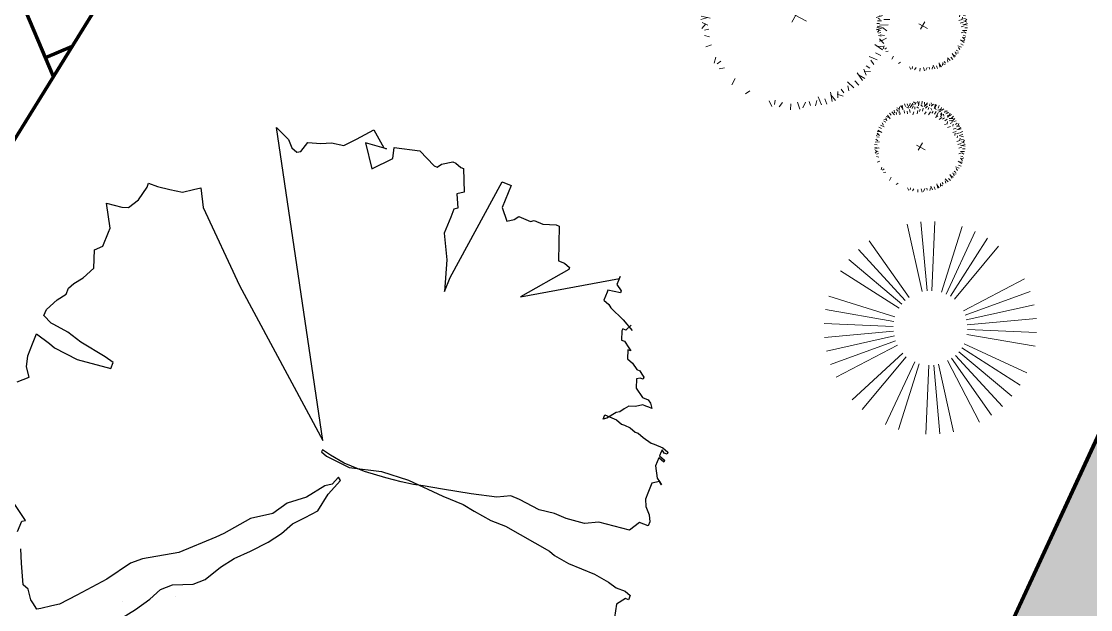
# Model space of a CAD drawing. Header units: millimetres. Extents: x 111 to 1506, y 14 to 566.
# Drawn here: x 228.719 to 231.663, y 177.02 to 178.639 of the extents above; entities that cross this region are included whole.
import ezdxf

# ---------------------------------------------------------------- set-up
doc = ezdxf.new("R2010")
doc.units = ezdxf.units.MM
for name, color, linetype, lineweight in [('ARB-CERCO', 97, 'Continuous', 5), ('ARBOLES', 78, 'Continuous', 5), ('G', 254, 'Continuous', 5), ('PALMERAS114', 114, 'Continuous', 5)]:
    doc.layers.add(name, color=color, linetype=linetype, lineweight=lineweight)
doc.layers.add('fer', color=8, linetype='Continuous')
doc.styles.add('ATTR', font='romans.shx', dxfattribs={"width": 0.8, "height": 2.52})

# ---------------------------------------------------------------- blocks, each defined once
blk = doc.blocks.new('EVG7')
for p, q in [((-9.21, 18.3), (-24.14, 54.35)), ((-6.59, 19.1), (-16.71, 56.87)), ((-3.91, 19.67), (-9.01, 58.4)), ((1.55, 19.67), (6.65, 58.4)), ((4.23, 19.1), (14.35, 56.87)), ((6.85, 18.3), (21.78, 54.35)), ((-11.62, 16.99), (-31.18, 50.87)), ((9.26, 16.99), (28.82, 50.87)), ((-13.82, 15.38), (-37.7, 46.51)), ((-16, 13.74), (-43.6, 41.34)), ((-17.84, 11.7), (-48.78, 35.44)), ((15.48, 11.7), (46.42, 35.44)), ((17.04, 9.43), (50.78, 28.91)), ((-20.59, 6.96), (-56.61, 21.87)), ((18.24, 6.96), (54.25, 21.87)), ((-21.61, 4.39), (-59.13, 14.44)), ((19.8, 1.68), (58.31, 6.74)), ((-22.19, -1.09), (-61.18, -1.09)), ((-22.16, -3.85), (-60.66, -8.92)), ((19.8, -3.85), (58.31, -8.92)), ((19.83, -1.09), (58.82, -1.09)), ((-20.59, -9.13), (-56.61, -24.05)), ((-19.4, -11.61), (-53.14, -31.09)), ((19.25, -6.56), (56.78, -16.62)), ((-17.84, -13.87), (-48.78, -37.61)), ((-13.82, -17.56), (-37.7, -48.69)), ((11.46, -17.56), (35.35, -48.69)), ((13.64, -15.91), (41.25, -43.51)), ((15.48, -13.87), (46.42, -37.61)), ((-11.62, -19.17), (-31.18, -53.05)), ((-9.21, -20.47), (-24.14, -56.52)), ((-6.59, -21.27), (-16.71, -59.04)), ((-3.91, -21.84), (-9.01, -60.57)), ((-1.18, -22.12), (-1.18, -61.09)), ((4.23, -21.27), (14.35, -59.04)), ((6.85, -20.47), (21.78, -56.52)), ((9.26, -19.17), (28.82, -53.05))]:
    blk.add_line(p, q)
at = {"style": 'ATTR', "width": 0.8, "flags": 9}
blk.add_attdef('ESTCODE', (0, 0), '', height=0.7, dxfattribs=at)
blk = doc.blocks.new('tr')
at = {"layer": 'fer', "color": 97}
for p, q in [((1378.7648, 206.7174), (1378.7707, 206.7347)), ((1378.7648, 206.7174), (1378.7707, 206.7347)), ((1378.7707, 206.7347), (1378.7827, 206.7347)), ((1378.7707, 206.7347), (1378.7707, 206.7347)), ((1378.7707, 206.7347), (1378.7827, 206.7347)), ((1378.7707, 206.7347), (1378.7707, 206.7347)), ((1378.7827, 206.7347), (1378.7827, 206.7261)), ((1378.7827, 206.7347), (1378.7827, 206.7261)), ((1378.4553, 206.7001), (1378.4494, 206.6914)), ((1378.4494, 206.6914), (1378.4553, 206.7001)), ((1378.4553, 206.7001), (1378.4494, 206.6914)), ((1378.4494, 206.6914), (1378.4553, 206.7001)), ((1378.5268, 206.6827), (1378.5446, 206.7001)), ((1378.5268, 206.6827), (1378.5446, 206.7001)), ((1378.5446, 206.7001), (1378.5625, 206.7087)), ((1378.5446, 206.7001), (1378.5625, 206.7087)), ((1378.5446, 206.7001), (1378.5446, 206.7001)), ((1378.5446, 206.7001), (1378.5446, 206.7001)), ((1378.5625, 206.7087), (1378.5744, 206.7087)), ((1378.5625, 206.7087), (1378.5625, 206.7087)), ((1378.5625, 206.7087), (1378.5744, 206.7087)), ((1378.5625, 206.7087), (1378.5625, 206.7087)), ((1378.5744, 206.7087), (1378.5744, 206.6827)), ((1378.5744, 206.7087), (1378.5744, 206.7087)), ((1378.5744, 206.7087), (1378.5744, 206.6827)), ((1378.5744, 206.7087), (1378.5744, 206.7087)), ((1378.7648, 206.6914), (1378.7648, 206.7174)), ((1378.7648, 206.6914), (1378.7648, 206.7174)), ((1378.7827, 206.7261), (1378.8065, 206.7087)), ((1378.7827, 206.7261), (1378.7827, 206.7261)), ((1378.7827, 206.7261), (1378.8065, 206.7087)), ((1378.7827, 206.7261), (1378.7827, 206.7261)), ((1378.8065, 206.7087), (1378.8422, 206.7174)), ((1378.8065, 206.7087), (1378.8422, 206.7174)), ((1378.3601, 206.6654), (1378.3661, 206.6827)), ((1378.3601, 206.6654), (1378.3661, 206.6827)), ((1378.3661, 206.6827), (1378.372, 206.6827)), ((1378.3661, 206.6827), (1378.372, 206.6827)), ((1378.372, 206.6741), (1378.3661, 206.6654)), ((1378.372, 206.6741), (1378.3661, 206.6654)), ((1378.372, 206.6827), (1378.372, 206.6741)), ((1378.372, 206.6827), (1378.372, 206.6741)), ((1378.3839, 206.6654), (1378.3899, 206.6827)), ((1378.3839, 206.6654), (1378.3899, 206.6827)), ((1378.3958, 206.6827), (1378.3899, 206.6654)), ((1378.3899, 206.6827), (1378.3958, 206.6827)), ((1378.3958, 206.6827), (1378.3899, 206.6654)), ((1378.3899, 206.6827), (1378.3958, 206.6827)), ((1378.4137, 206.6654), (1378.4434, 206.6827)), ((1378.4137, 206.6654), (1378.4434, 206.6827)), ((1378.4434, 206.6827), (1378.4494, 206.6914)), ((1378.4434, 206.6827), (1378.4494, 206.6914)), ((1378.4494, 206.6914), (1378.4613, 206.6741)), ((1378.4494, 206.6914), (1378.4613, 206.6741)), ((1378.4613, 206.6741), (1378.491, 206.6741)), ((1378.4613, 206.6741), (1378.491, 206.6741)), ((1378.491, 206.6741), (1378.5089, 206.6741)), ((1378.491, 206.6741), (1378.5089, 206.6741)), ((1378.5089, 206.6741), (1378.5268, 206.6827)), ((1378.5089, 206.6741), (1378.5268, 206.6827)), ((1378.5744, 206.6827), (1378.6041, 206.6654)), ((1378.5744, 206.6827), (1378.6041, 206.6654)), ((1378.7588, 206.6654), (1378.7648, 206.6914)), ((1378.7588, 206.6654), (1378.7648, 206.6914)), ((1378.3601, 206.6394), (1378.3601, 206.6654)), ((1378.3601, 206.6394), (1378.3601, 206.6654)), ((1378.3601, 206.6307), (1378.3601, 206.6394)), ((1378.3601, 206.6307), (1378.3601, 206.6394)), ((1378.3661, 206.6654), (1378.372, 206.6654)), ((1378.3661, 206.6654), (1378.372, 206.6654)), ((1378.372, 206.6654), (1378.3839, 206.6654)), ((1378.372, 206.6654), (1378.3839, 206.6654)), ((1378.3899, 206.6654), (1378.4137, 206.6654)), ((1378.3899, 206.6654), (1378.4137, 206.6654)), ((1378.6041, 206.6654), (1378.6101, 206.6221)), ((1378.6041, 206.6654), (1378.6101, 206.6221)), ((1378.7529, 206.6221), (1378.7588, 206.6654)), ((1378.7529, 206.6221), (1378.7588, 206.6654)), ((1378.3542, 206.6047), (1378.3601, 206.6307)), ((1378.3542, 206.6047), (1378.3601, 206.6307)), ((1378.6101, 206.6221), (1378.616, 206.5788)), ((1378.6101, 206.6221), (1378.616, 206.5788)), ((1378.7529, 206.5441), (1378.7529, 206.6221)), ((1378.7529, 206.5441), (1378.7529, 206.6221)), ((1378.253, 206.5788), (1378.259, 206.5874)), ((1378.253, 206.5788), (1378.259, 206.5874)), ((1378.259, 206.5874), (1378.2709, 206.5961)), ((1378.259, 206.5874), (1378.2709, 206.5961)), ((1378.259, 206.5874), (1378.259, 206.5874)), ((1378.259, 206.5874), (1378.259, 206.5874)), ((1378.2709, 206.5961), (1378.2709, 206.5874)), ((1378.2709, 206.5961), (1378.2709, 206.5874)), ((1378.2709, 206.5874), (1378.2709, 206.5788)), ((1378.2709, 206.5874), (1378.2709, 206.5788)), ((1378.3482, 206.5874), (1378.3542, 206.6047)), ((1378.3482, 206.5874), (1378.3542, 206.6047)), ((1378.3482, 206.5788), (1378.3482, 206.5874)), ((1378.3482, 206.5788), (1378.3482, 206.5874)), ((1378.2411, 206.5441), (1378.2471, 206.5528)), ((1378.2411, 206.5441), (1378.2471, 206.5528)), ((1378.2471, 206.5528), (1378.253, 206.5614)), ((1378.2471, 206.5528), (1378.253, 206.5614)), ((1378.253, 206.5614), (1378.253, 206.5788)), ((1378.253, 206.5614), (1378.253, 206.5788)), ((1378.2709, 206.5788), (1378.2709, 206.5701)), ((1378.2709, 206.5788), (1378.2709, 206.5788)), ((1378.2709, 206.5788), (1378.2709, 206.5701)), ((1378.2709, 206.5788), (1378.2709, 206.5788)), ((1378.2709, 206.5701), (1378.2828, 206.5528)), ((1378.2709, 206.5701), (1378.2828, 206.5528)), ((1378.2828, 206.5528), (1378.2887, 206.5354)), ((1378.2828, 206.5528), (1378.2887, 206.5354)), ((1378.3423, 206.5614), (1378.3482, 206.5788)), ((1378.3423, 206.5614), (1378.3482, 206.5788)), ((1378.3423, 206.5441), (1378.3423, 206.5614)), ((1378.3423, 206.5441), (1378.3423, 206.5614)), ((1378.616, 206.5788), (1378.6339, 206.5441)), ((1378.616, 206.5788), (1378.6339, 206.5441)), ((1378.1875, 206.5268), (1378.1935, 206.5354)), ((1378.1875, 206.5268), (1378.1935, 206.5354)), ((1378.1875, 206.5181), (1378.1875, 206.5268)), ((1378.1875, 206.5181), (1378.1875, 206.5268)), ((1378.1935, 206.5354), (1378.1994, 206.5441)), ((1378.1935, 206.5354), (1378.1994, 206.5441)), ((1378.1994, 206.5441), (1378.2054, 206.5441)), ((1378.1994, 206.5441), (1378.2054, 206.5441)), ((1378.2054, 206.5441), (1378.2054, 206.5354)), ((1378.2054, 206.5441), (1378.2054, 206.5441)), ((1378.2054, 206.5441), (1378.2054, 206.5354)), ((1378.2054, 206.5441), (1378.2054, 206.5441)), ((1378.2054, 206.5354), (1378.2113, 206.5268)), ((1378.2054, 206.5354), (1378.2054, 206.5354)), ((1378.2054, 206.5354), (1378.2113, 206.5268)), ((1378.2054, 206.5354), (1378.2054, 206.5354)), ((1378.2113, 206.5268), (1378.2351, 206.5354)), ((1378.2113, 206.5268), (1378.2351, 206.5354)), ((1378.2351, 206.5354), (1378.2411, 206.5441)), ((1378.2351, 206.5354), (1378.2411, 206.5441)), ((1378.2351, 206.5354), (1378.2351, 206.5354)), ((1378.2351, 206.5354), (1378.2351, 206.5354)), ((1378.2887, 206.5354), (1378.3006, 206.5268)), ((1378.2887, 206.5354), (1378.3006, 206.5268)), ((1378.3006, 206.5268), (1378.3125, 206.5181)), ((1378.3006, 206.5268), (1378.3125, 206.5181)), ((1378.3363, 206.5181), (1378.3423, 206.5354)), ((1378.3363, 206.5181), (1378.3423, 206.5354)), ((1378.3423, 206.5441), (1378.3423, 206.5441)), ((1378.3423, 206.5354), (1378.3423, 206.5441)), ((1378.3423, 206.5441), (1378.3423, 206.5441)), ((1378.3423, 206.5354), (1378.3423, 206.5441)), ((1378.6339, 206.5441), (1378.6398, 206.4921)), ((1378.6339, 206.5441), (1378.6398, 206.4921)), ((1378.7469, 206.5008), (1378.7529, 206.5441)), ((1378.7469, 206.5008), (1378.7529, 206.5441)), ((1378.1697, 206.4834), (1378.1756, 206.5008)), ((1378.1697, 206.4834), (1378.1756, 206.5008)), ((1378.1756, 206.5008), (1378.1875, 206.5181)), ((1378.1756, 206.5008), (1378.1875, 206.5181)), ((1378.3125, 206.5181), (1378.3185, 206.5094)), ((1378.3125, 206.5181), (1378.3185, 206.5094)), ((1378.3185, 206.5094), (1378.3423, 206.4921)), ((1378.3185, 206.5094), (1378.3423, 206.4921)), ((1378.3363, 206.4834), (1378.3363, 206.5181)), ((1378.3363, 206.4834), (1378.3363, 206.5181)), ((1378.3423, 206.4921), (1378.3482, 206.4834)), ((1378.3423, 206.4921), (1378.3482, 206.4834)), ((1378.6398, 206.4921), (1378.6398, 206.4574)), ((1378.6398, 206.4921), (1378.6398, 206.4574)), ((1378.741, 206.4834), (1378.7469, 206.5008)), ((1378.741, 206.4834), (1378.7469, 206.5008)), ((1378.0745, 206.4314), (1378.0923, 206.4661)), ((1378.0745, 206.4314), (1378.0923, 206.4661)), ((1378.128, 206.4574), (1378.1399, 206.4748)), ((1378.128, 206.4574), (1378.1399, 206.4748)), ((1378.1399, 206.4748), (1378.1459, 206.4834)), ((1378.1399, 206.4748), (1378.1459, 206.4834)), ((1378.1399, 206.4748), (1378.1399, 206.4748)), ((1378.1399, 206.4748), (1378.1399, 206.4748)), ((1378.1459, 206.4748), (1378.1697, 206.4834)), ((1378.1459, 206.4834), (1378.1459, 206.4748)), ((1378.1459, 206.4748), (1378.1697, 206.4834)), ((1378.1459, 206.4834), (1378.1459, 206.4748)), ((1378.3363, 206.4834), (1378.3363, 206.4834)), ((1378.3482, 206.4834), (1378.3363, 206.4834)), ((1378.3363, 206.4834), (1378.3363, 206.4834)), ((1378.3482, 206.4834), (1378.3363, 206.4834)), ((1378.7231, 206.3448), (1378.741, 206.4834)), ((1378.7231, 206.3448), (1378.741, 206.4834)), ((1378.0804, 206.4574), (1378.0983, 206.4488)), ((1378.0804, 206.4574), (1378.0983, 206.4488)), ((1378.0983, 206.4488), (1378.0983, 206.4401)), ((1378.0983, 206.4488), (1378.0983, 206.4488)), ((1378.0983, 206.4488), (1378.0983, 206.4401)), ((1378.0983, 206.4488), (1378.0983, 206.4488)), ((1378.0983, 206.4401), (1378.1042, 206.4401)), ((1378.0983, 206.4401), (1378.0983, 206.4401)), ((1378.0983, 206.4401), (1378.1042, 206.4401)), ((1378.0983, 206.4401), (1378.0983, 206.4401)), ((1378.1042, 206.4401), (1378.128, 206.4488)), ((1378.1042, 206.4401), (1378.128, 206.4488)), ((1378.128, 206.4574), (1378.128, 206.4574)), ((1378.128, 206.4574), (1378.128, 206.4574)), ((1378.128, 206.4574), (1378.128, 206.4574)), ((1378.128, 206.4488), (1378.128, 206.4574)), ((1378.128, 206.4574), (1378.128, 206.4574)), ((1378.128, 206.4574), (1378.128, 206.4574)), ((1378.128, 206.4574), (1378.128, 206.4574)), ((1378.128, 206.4488), (1378.128, 206.4574)), ((1378.6398, 206.4574), (1378.6458, 206.4141)), ((1378.6398, 206.4574), (1378.6458, 206.4141)), ((1378.0566, 206.3881), (1378.0745, 206.4314)), ((1378.0566, 206.3881), (1378.0745, 206.4314)), ((1378.6458, 206.4141), (1378.6398, 206.3534)), ((1378.6458, 206.4141), (1378.6398, 206.3534)), ((1377.9674, 206.3794), (1377.9912, 206.3794)), ((1377.9733, 206.3794), (1377.9674, 206.3794)), ((1377.9674, 206.3794), (1377.9912, 206.3794)), ((1377.9733, 206.3794), (1377.9674, 206.3794)), ((1378.1221, 206.1455), (1377.9733, 206.3794)), ((1378.1221, 206.1455), (1377.9733, 206.3794)), ((1377.9912, 206.3794), (1378.0031, 206.3968)), ((1377.9912, 206.3794), (1378.0031, 206.3968)), ((1378.0031, 206.3968), (1378.009, 206.3968)), ((1378.0031, 206.3968), (1378.009, 206.3968)), ((1378.009, 206.3968), (1378.015, 206.3621)), ((1378.009, 206.3968), (1378.015, 206.3621)), ((1378.0447, 206.3621), (1378.0507, 206.3794)), ((1378.0447, 206.3621), (1378.0507, 206.3794)), ((1378.0507, 206.3794), (1378.0566, 206.3881)), ((1378.0507, 206.3794), (1378.0566, 206.3881)), ((1378.0566, 206.3881), (1378.0566, 206.3881)), ((1378.0566, 206.3881), (1378.0566, 206.3881)), ((1378.015, 206.3621), (1378.0209, 206.3621)), ((1378.015, 206.3621), (1378.0209, 206.3621)), ((1378.0209, 206.3621), (1378.0447, 206.3621)), ((1378.0209, 206.3621), (1378.0447, 206.3621)), ((1378.6398, 206.3534), (1378.6398, 206.3274)), ((1378.6398, 206.3534), (1378.6398, 206.3274)), ((1378.7231, 206.3014), (1378.7231, 206.3448)), ((1378.7231, 206.3014), (1378.7231, 206.3448)), ((1378.6398, 206.3274), (1378.6577, 206.2928)), ((1378.6398, 206.3274), (1378.6577, 206.2928)), ((1378.6577, 206.2928), (1378.6755, 206.2235)), ((1378.6577, 206.2928), (1378.6755, 206.2235)), ((1378.7172, 206.2495), (1378.7231, 206.3014)), ((1378.7172, 206.2495), (1378.7231, 206.3014)), ((1377.9912, 206.2235), (1377.9971, 206.2408)), ((1377.9912, 206.2235), (1377.9971, 206.2408)), ((1377.9971, 206.2408), (1378.0031, 206.2408)), ((1377.9971, 206.2408), (1378.0031, 206.2408)), ((1378.0031, 206.2408), (1378.1221, 206.1455)), ((1378.0031, 206.2408), (1378.1221, 206.1455)), ((1378.7112, 206.2148), (1378.7172, 206.2495)), ((1378.7112, 206.2148), (1378.7172, 206.2495)), ((1377.9019, 206.1715), (1377.9912, 206.2061)), ((1377.9019, 206.1715), (1377.9912, 206.2061)), ((1377.9912, 206.2061), (1377.9912, 206.2235)), ((1377.9912, 206.2061), (1377.9912, 206.2235)), ((1378.6755, 206.2235), (1378.6934, 206.1455)), ((1378.6755, 206.2235), (1378.6934, 206.1455)), ((1378.7112, 206.1541), (1378.7112, 206.2148)), ((1378.7112, 206.1541), (1378.7112, 206.2148)), ((1377.9019, 206.1628), (1377.9019, 206.1715)), ((1377.9019, 206.1628), (1377.9019, 206.1715)), ((1377.9138, 206.1281), (1377.9019, 206.1628)), ((1377.9138, 206.1281), (1377.9019, 206.1628)), ((1378.6934, 206.1455), (1378.7053, 206.0935)), ((1378.6934, 206.1455), (1378.7053, 206.0935)), ((1378.7053, 206.0501), (1378.7112, 206.1541)), ((1378.7053, 206.0501), (1378.7112, 206.1541)), ((1377.9138, 206.1021), (1377.9138, 206.1281)), ((1377.9138, 206.1021), (1377.9138, 206.1281)), ((1377.9197, 206.0935), (1377.9138, 206.1021)), ((1377.9197, 206.0935), (1377.9138, 206.1021)), ((1377.9197, 206.0588), (1377.9197, 206.0935)), ((1377.9197, 206.0588), (1377.9197, 206.0935)), ((1378.7053, 206.0935), (1378.7112, 206.0675)), ((1378.7053, 206.0935), (1378.7112, 206.0675)), ((1377.9316, 206.0501), (1377.9197, 206.0588)), ((1377.9316, 206.0501), (1377.9197, 206.0588)), ((1377.9435, 206.0328), (1377.9316, 206.0501)), ((1377.9435, 206.0328), (1377.9316, 206.0501)), ((1378.7112, 205.9722), (1378.7053, 206.0501)), ((1378.7112, 205.9722), (1378.7053, 206.0501)), ((1378.7112, 206.0675), (1378.7172, 206.0328)), ((1378.7112, 206.0675), (1378.7172, 206.0328)), ((1377.9138, 206.0068), (1377.9435, 206.0328)), ((1377.9138, 206.0068), (1377.9435, 206.0328)), ((1378.7172, 206.0328), (1378.7231, 205.9895)), ((1378.7172, 206.0328), (1378.7231, 205.9895)), ((1377.8483, 206.0068), (1377.9138, 206.0068)), ((1377.8483, 206.0068), (1377.9138, 206.0068)), ((1377.8483, 206.0068), (1377.8483, 206.0068)), ((1377.8483, 205.9808), (1377.8483, 206.0068)), ((1377.8483, 206.0068), (1377.8483, 206.0068)), ((1377.8483, 205.9808), (1377.8483, 206.0068)), ((1378.1459, 205.9462), (1377.8483, 205.9808)), ((1378.1459, 205.9462), (1377.8483, 205.9808)), ((1377.8483, 205.9808), (1377.8483, 205.9808)), ((1377.8483, 205.9808), (1377.8483, 205.9808)), ((1378.735, 205.8855), (1378.7112, 205.9722)), ((1378.735, 205.8855), (1378.7112, 205.9722)), ((1378.7231, 205.9895), (1378.7291, 205.9288)), ((1378.7231, 205.9895), (1378.7291, 205.9288)), ((1378.1042, 205.9202), (1378.1875, 205.9462)), ((1378.1042, 205.9202), (1378.1875, 205.9462)), ((1378.1875, 205.9462), (1378.1459, 205.9462)), ((1378.1875, 205.9462), (1378.1459, 205.9462)), ((1378.0388, 205.8855), (1378.1042, 205.9202)), ((1378.0388, 205.8855), (1378.1042, 205.9202)), ((1378.7291, 205.9288), (1378.7291, 205.8682)), ((1378.7291, 205.9288), (1378.7291, 205.8682)), ((1377.8543, 205.8682), (1377.9138, 205.8942)), ((1377.8543, 205.8682), (1377.9138, 205.8942)), ((1377.9138, 205.8942), (1377.9257, 205.8768)), ((1377.9138, 205.8942), (1377.9257, 205.8768)), ((1377.9257, 205.8768), (1377.9614, 205.8942)), ((1377.9257, 205.8768), (1377.9614, 205.8942)), ((1377.9614, 205.8942), (1377.9674, 205.8855)), ((1377.9614, 205.8942), (1377.9674, 205.8855)), ((1377.9674, 205.8855), (1377.9912, 205.8855)), ((1377.9674, 205.8855), (1377.9912, 205.8855)), ((1377.9912, 205.8855), (1378.0388, 205.8855)), ((1377.9912, 205.8855), (1378.0388, 205.8855)), ((1378.7291, 205.8162), (1378.735, 205.8855)), ((1378.7291, 205.8162), (1378.735, 205.8855)), ((1378.7767, 205.8768), (1378.7707, 205.8682)), ((1378.7767, 205.8768), (1378.7707, 205.8682)), ((1378.8243, 205.8595), (1378.7767, 205.8768)), ((1378.8243, 205.8595), (1378.7767, 205.8768)), ((1377.8483, 205.8422), (1377.8543, 205.8595)), ((1377.8483, 205.8422), (1377.8543, 205.8595)), ((1377.8543, 205.8682), (1377.8543, 205.8682)), ((1377.8543, 205.8595), (1377.8543, 205.8682)), ((1377.8543, 205.8682), (1377.8543, 205.8682)), ((1377.8543, 205.8595), (1377.8543, 205.8682)), ((1378.7291, 205.8682), (1378.7231, 205.8248)), ((1378.7291, 205.8682), (1378.7231, 205.8248)), ((1378.7707, 205.8682), (1378.7946, 205.8595)), ((1378.7707, 205.8682), (1378.7946, 205.8595)), ((1378.7946, 205.8595), (1378.8065, 205.8422)), ((1378.7946, 205.8595), (1378.8065, 205.8422)), ((1378.8779, 205.8508), (1378.8243, 205.8595)), ((1378.8779, 205.8508), (1378.8243, 205.8595)), ((1378.9076, 205.8248), (1378.8779, 205.8508)), ((1378.9076, 205.8248), (1378.8779, 205.8508)), ((1377.8483, 205.8335), (1377.8483, 205.8422)), ((1377.8483, 205.8335), (1377.8483, 205.8422)), ((1377.8662, 205.8075), (1377.8483, 205.8335)), ((1377.8662, 205.8075), (1377.8483, 205.8335)), ((1378.7231, 205.8248), (1378.7172, 205.7988)), ((1378.7231, 205.8248), (1378.7172, 205.7988)), ((1378.7231, 205.7988), (1378.7291, 205.8162)), ((1378.7231, 205.7988), (1378.7291, 205.8162)), ((1378.8065, 205.8422), (1378.8541, 205.8075)), ((1378.8065, 205.8422), (1378.8541, 205.8075)), ((1378.9374, 205.7988), (1378.9076, 205.8248)), ((1378.9374, 205.7988), (1378.9076, 205.8248)), ((1377.8543, 205.7382), (1377.8781, 205.7902)), ((1377.8543, 205.7382), (1377.8781, 205.7902)), ((1377.8781, 205.7988), (1377.8662, 205.8075)), ((1377.8781, 205.7988), (1377.8662, 205.8075)), ((1377.8781, 205.7902), (1377.8781, 205.7988)), ((1377.8781, 205.7902), (1377.8781, 205.7988)), ((1378.6934, 205.7902), (1377.9435, 205.3482)), ((1378.6934, 205.7902), (1377.9435, 205.3482)), ((1378.3839, 205.4175), (1378.6934, 205.7902)), ((1378.3839, 205.4175), (1378.6934, 205.7902)), ((1378.7172, 205.7988), (1378.7231, 205.7988)), ((1378.7172, 205.7988), (1378.7231, 205.7988)), ((1378.8541, 205.8075), (1378.8898, 205.7642)), ((1378.8541, 205.8075), (1378.8898, 205.7642)), ((1378.9731, 205.7815), (1378.9374, 205.7988)), ((1378.9731, 205.7815), (1378.9374, 205.7988)), ((1378.8898, 205.7642), (1378.9314, 205.7382)), ((1378.8898, 205.7642), (1378.9314, 205.7382)), ((1379.0088, 205.7555), (1378.9731, 205.7815)), ((1379.0088, 205.7555), (1378.9731, 205.7815)), ((1379.0505, 205.7208), (1379.0088, 205.7555)), ((1379.0505, 205.7208), (1379.0088, 205.7555)), ((1377.8721, 205.6688), (1377.8543, 205.7382)), ((1377.8721, 205.6688), (1377.8543, 205.7382)), ((1378.9314, 205.7382), (1378.9671, 205.6862)), ((1378.9314, 205.7382), (1378.9671, 205.6862)), ((1379.0862, 205.6862), (1379.0505, 205.7208)), ((1379.0862, 205.6862), (1379.0505, 205.7208)), ((1377.9019, 205.6775), (1377.8721, 205.6688)), ((1377.9019, 205.6775), (1377.8721, 205.6688)), ((1377.9495, 205.6342), (1377.9019, 205.6775)), ((1377.9495, 205.6342), (1377.9019, 205.6775)), ((1378.9671, 205.6862), (1379.0326, 205.6342)), ((1378.9671, 205.6862), (1379.0326, 205.6342)), ((1379.1219, 205.6602), (1379.0862, 205.6862)), ((1379.1219, 205.6602), (1379.0862, 205.6862)), ((1377.8483, 205.5995), (1377.884, 205.6429)), ((1377.8483, 205.5995), (1377.884, 205.6429)), ((1377.884, 205.6515), (1377.89, 205.5909)), ((1377.884, 205.6515), (1377.884, 205.6515)), ((1377.884, 205.6429), (1377.884, 205.6515)), ((1377.884, 205.6515), (1377.89, 205.5909)), ((1377.884, 205.6515), (1377.884, 205.6515)), ((1377.884, 205.6429), (1377.884, 205.6515)), ((1379.1695, 205.6342), (1379.1219, 205.6602)), ((1379.1695, 205.6342), (1379.1219, 205.6602)), ((1377.89, 205.5909), (1377.9495, 205.6342)), ((1377.89, 205.5909), (1377.9495, 205.6342)), ((1379.0326, 205.6342), (1379.0505, 205.6169)), ((1379.0326, 205.6342), (1379.0505, 205.6169)), ((1379.0505, 205.6169), (1379.1278, 205.5389)), ((1379.0505, 205.6169), (1379.1278, 205.5389)), ((1379.1933, 205.6082), (1379.1695, 205.6342)), ((1379.1933, 205.6082), (1379.1695, 205.6342)), ((1379.2171, 205.5562), (1379.1933, 205.6082)), ((1379.2171, 205.5562), (1379.1933, 205.6082)), ((1377.89, 205.5649), (1377.8483, 205.5995)), ((1377.89, 205.5649), (1377.8483, 205.5995)), ((1377.9197, 205.5389), (1377.89, 205.5649)), ((1377.9197, 205.5389), (1377.89, 205.5649)), ((1379.2409, 205.5302), (1379.2171, 205.5562)), ((1379.2409, 205.5302), (1379.2171, 205.5562)), ((1377.9257, 205.5042), (1377.9197, 205.5389)), ((1377.9257, 205.5042), (1377.9197, 205.5389)), ((1379.1278, 205.5389), (1379.1814, 205.4522)), ((1379.1278, 205.5389), (1379.1814, 205.4522)), ((1379.2766, 205.5129), (1379.2409, 205.5302)), ((1379.2766, 205.5129), (1379.2409, 205.5302)), ((1377.9376, 205.4782), (1377.9257, 205.5042)), ((1377.9376, 205.4782), (1377.9257, 205.5042)), ((1379.3182, 205.4869), (1379.2766, 205.5129)), ((1379.3182, 205.4869), (1379.2766, 205.5129)), ((1377.9495, 205.4435), (1377.9376, 205.4782)), ((1377.9495, 205.4435), (1377.9376, 205.4782)), ((1379.3659, 205.4522), (1379.3182, 205.4869)), ((1379.3659, 205.4522), (1379.3182, 205.4869)), ((1377.9793, 205.4349), (1377.9495, 205.4435)), ((1377.9793, 205.4349), (1377.9495, 205.4435)), ((1377.9852, 205.4262), (1377.9793, 205.4349)), ((1377.9852, 205.4262), (1377.9793, 205.4349)), ((1379.1814, 205.4522), (1379.2052, 205.4262)), ((1379.1814, 205.4522), (1379.2052, 205.4262)), ((1377.9614, 205.3915), (1377.9793, 205.4089)), ((1377.9614, 205.3915), (1377.9793, 205.4089)), ((1377.9793, 205.4089), (1377.9852, 205.4262)), ((1377.9793, 205.4089), (1377.9852, 205.4262)), ((1378.2232, 205.2442), (1378.3839, 205.4175)), ((1378.2232, 205.2442), (1378.3839, 205.4175)), ((1379.2052, 205.4262), (1379.2706, 205.3829)), ((1379.2052, 205.4262), (1379.2706, 205.3829)), ((1377.9435, 205.3482), (1377.9614, 205.3915)), ((1377.9435, 205.3482), (1377.9614, 205.3915)), ((1379.2706, 205.3829), (1379.3421, 205.3222)), ((1379.2706, 205.3829), (1379.3421, 205.3222)), ((1377.9435, 205.3482), (1377.9435, 205.3482)), ((1377.9435, 205.3482), (1377.9435, 205.3482)), ((1379.3421, 205.3222), (1379.3837, 205.2876)), ((1379.3421, 205.3222), (1379.3837, 205.2876)), ((1379.3837, 205.2876), (1379.3956, 205.2702)), ((1379.3837, 205.2876), (1379.3956, 205.2702)), ((1379.3956, 205.2702), (1379.4135, 205.2442)), ((1379.3956, 205.2702), (1379.4135, 205.2442)), ((1378.1756, 205.2182), (1378.2232, 205.2442)), ((1378.1756, 205.2182), (1378.2232, 205.2442)), ((1379.4194, 205.2356), (1379.4075, 205.2182)), ((1379.4194, 205.2356), (1379.4075, 205.2182)), ((1379.4135, 205.2442), (1379.4194, 205.2356)), ((1379.4135, 205.2442), (1379.4135, 205.2442)), ((1379.4135, 205.2442), (1379.4194, 205.2356)), ((1379.4135, 205.2442), (1379.4135, 205.2442)), ((1378.1756, 205.2182), (1378.1756, 205.2182)), ((1378.1756, 205.2182), (1378.1756, 205.2182)), ((1378.1875, 205.2009), (1378.1756, 205.2182)), ((1378.1756, 205.2182), (1378.1756, 205.2182)), ((1378.1756, 205.2182), (1378.1756, 205.2182)), ((1378.1875, 205.2009), (1378.1756, 205.2182)), ((1378.2054, 205.1749), (1378.1875, 205.2009)), ((1378.2054, 205.1749), (1378.1875, 205.2009)), ((1379.4016, 205.2096), (1379.3778, 205.1922)), ((1379.4016, 205.2096), (1379.3778, 205.1922)), ((1379.4075, 205.2182), (1379.4016, 205.2096)), ((1379.4075, 205.2182), (1379.4016, 205.2096)), ((1378.2113, 205.1402), (1378.2054, 205.1749)), ((1378.2113, 205.1402), (1378.2054, 205.1749)), ((1378.7112, 205.1749), (1378.7053, 205.1489)), ((1378.7112, 205.1749), (1378.7053, 205.1489)), ((1378.7291, 205.1749), (1378.7112, 205.1749)), ((1378.7291, 205.1749), (1378.7112, 205.1749)), ((1378.741, 205.0796), (1378.7291, 205.1749)), ((1378.741, 205.0796), (1378.7291, 205.1749)), ((1379.3718, 205.1749), (1379.3182, 205.1489)), ((1379.3718, 205.1749), (1379.3182, 205.1489)), ((1379.3778, 205.1922), (1379.3718, 205.1749)), ((1379.3778, 205.1922), (1379.3718, 205.1749)), ((1379.3778, 205.1922), (1379.3778, 205.1922)), ((1379.3778, 205.1922), (1379.3778, 205.1922)), ((1379.3778, 205.1922), (1379.3778, 205.1922)), ((1379.3778, 205.1922), (1379.3778, 205.1922)), ((1378.2113, 205.1402), (1378.2113, 205.1402)), ((1378.2173, 205.1056), (1378.2113, 205.1402)), ((1378.2113, 205.1402), (1378.2113, 205.1402)), ((1378.2173, 205.1056), (1378.2113, 205.1402)), ((1378.7053, 205.1489), (1378.6934, 205.0709)), ((1378.7053, 205.1489), (1378.6934, 205.0709)), ((1379.3182, 205.1489), (1379.2825, 205.1316)), ((1379.3182, 205.1489), (1379.2825, 205.1316)), ((1379.3182, 205.1489), (1379.3182, 205.1489)), ((1379.3182, 205.1489), (1379.3182, 205.1489)), ((1379.2052, 205.1142), (1379.1754, 205.0709)), ((1379.2052, 205.1142), (1379.1754, 205.0709)), ((1379.2111, 205.1056), (1379.2052, 205.1142)), ((1379.2111, 205.1056), (1379.2052, 205.1142)), ((1378.2173, 205.0796), (1378.2173, 205.1056)), ((1378.2173, 205.0796), (1378.2173, 205.1056)), ((1378.2292, 205.0796), (1378.2173, 205.0796)), ((1378.2292, 205.0796), (1378.2173, 205.0796)), ((1378.2709, 205.0709), (1378.2292, 205.0796)), ((1378.2709, 205.0709), (1378.2292, 205.0796)), ((1378.735, 205.0103), (1378.741, 205.0796)), ((1378.735, 205.0103), (1378.741, 205.0796)), ((1379.2409, 205.1056), (1379.2111, 205.1056)), ((1379.2409, 205.1056), (1379.2111, 205.1056)), ((1378.3006, 205.0536), (1378.2709, 205.0709)), ((1378.3006, 205.0536), (1378.2709, 205.0709)), ((1378.3066, 205.0363), (1378.3006, 205.0536)), ((1378.3066, 205.0363), (1378.3006, 205.0536)), ((1378.6934, 205.0709), (1378.6815, 205.0276)), ((1378.6934, 205.0709), (1378.6815, 205.0276)), ((1378.3125, 204.9929), (1378.3066, 205.0363)), ((1378.3125, 204.9929), (1378.3066, 205.0363)), ((1378.372, 205.0276), (1378.3125, 204.9929)), ((1378.372, 205.0276), (1378.3125, 204.9929)), ((1378.3839, 205.0276), (1378.372, 205.0276)), ((1378.3839, 205.0276), (1378.372, 205.0276)), ((1378.4256, 205.0276), (1378.3839, 205.0276)), ((1378.4256, 205.0276), (1378.3839, 205.0276)), ((1378.4434, 205.0103), (1378.4256, 205.0276)), ((1378.4434, 205.0103), (1378.4256, 205.0276)), ((1378.491, 205.0276), (1378.4434, 205.0103)), ((1378.491, 205.0276), (1378.4434, 205.0103)), ((1378.5268, 205.0103), (1378.491, 205.0276)), ((1378.5268, 205.0103), (1378.491, 205.0276)), ((1378.6815, 205.0276), (1378.6755, 204.9843)), ((1378.6815, 205.0276), (1378.6755, 204.9843)), ((1378.5506, 204.9929), (1378.5268, 205.0103)), ((1378.5506, 204.9929), (1378.5268, 205.0103)), ((1378.5684, 204.9843), (1378.5506, 204.9929)), ((1378.5684, 204.9843), (1378.5506, 204.9929)), ((1378.7172, 204.9496), (1378.7291, 204.9929)), ((1378.7172, 204.9496), (1378.7291, 204.9929)), ((1378.7291, 204.9929), (1378.735, 205.0103)), ((1378.7291, 204.9929), (1378.735, 205.0103)), ((1378.5863, 204.9843), (1378.5684, 204.9843)), ((1378.5863, 204.9843), (1378.5684, 204.9843)), ((1378.6101, 204.9669), (1378.5863, 204.9843)), ((1378.6101, 204.9669), (1378.5863, 204.9843)), ((1378.6458, 204.9496), (1378.6101, 204.9669)), ((1378.6458, 204.9496), (1378.6101, 204.9669)), ((1378.6755, 204.9756), (1378.6636, 204.9496)), ((1378.6755, 204.9756), (1378.6636, 204.9496)), ((1378.6755, 204.9843), (1378.6755, 204.9756)), ((1378.6755, 204.9843), (1378.6755, 204.9756)), ((1378.8362, 204.9756), (1378.8124, 204.9583)), ((1378.8362, 204.9756), (1378.8124, 204.9583)), ((1378.86, 204.9496), (1378.8362, 204.9756)), ((1378.86, 204.9496), (1378.8362, 204.9756)), ((1378.6636, 204.9496), (1378.6458, 204.9496)), ((1378.6636, 204.9496), (1378.6458, 204.9496)), ((1378.7469, 204.9496), (1378.7172, 204.9496)), ((1378.7469, 204.9496), (1378.7172, 204.9496)), ((1378.7827, 204.9496), (1378.7469, 204.9496)), ((1378.7827, 204.9496), (1378.7469, 204.9496)), ((1378.8124, 204.9583), (1378.7827, 204.9496)), ((1378.8124, 204.9583), (1378.7827, 204.9496))]:
    blk.add_line(p, q, dxfattribs=at)
blk = doc.blocks.new('A$C05551F4C')
at = {"color": 0, "linetype": 'ByBlock'}
for p, q in [((-0.1175, 0.2759), (-0.1328, 0.3015)), ((-0.1148, 0.2892), (-0.113, 0.3077)), ((-0.0892, 0.2954), (-0.0948, 0.3098)), ((-0.0896, 0.3199), (-0.0714, 0.308)), ((-0.0692, 0.3215), (-0.0758, 0.2998)), ((-0.0594, 0.3274), (-0.0488, 0.3042)), ((-0.0497, 0.2957), (-0.0475, 0.328)), ((-0.0255, 0.3123), (-0.0274, 0.3331)), ((-0.0039, 0.3001), (-0.0083, 0.3296)), ((0.0037, 0.3114), (0.0124, 0.3277)), ((0.0297, 0.3073), (0.03, 0.3227)), ((0.0387, 0.3301), (0.051, 0.3121)), ((0.0582, 0.3237), (0.0438, 0.3062)), ((0.0663, 0.2925), (0.0807, 0.3215)), ((0.0694, 0.3255), (0.0704, 0.2999)), ((0.095, 0.2986), (0.1012, 0.3184)), ((0.1103, 0.279), (0.1176, 0.3079)), ((-0.186, 0.2707), (-0.1838, 0.2481)), ((-0.1793, 0.2799), (-0.1605, 0.2625)), ((-0.1581, 0.2543), (-0.1685, 0.285)), ((-0.1422, 0.2789), (-0.1518, 0.2974)), ((0.1185, 0.2688), (0.1332, 0.2783)), ((0.1216, 0.2865), (0.136, 0.2983)), ((0.1363, 0.2555), (0.1509, 0.265)), ((0.1441, 0.2728), (0.1503, 0.2869)), ((0.1767, 0.277), (0.1567, 0.2664)), ((0.1611, 0.2904), (0.1656, 0.269)), ((0.1722, 0.2451), (0.1966, 0.2664)), ((0.1878, 0.2744), (0.1789, 0.2504)), ((-0.2158, 0.2234), (-0.2211, 0.2412)), ((-0.1945, 0.239), (-0.2052, 0.2501)), ((-0.2042, 0.2614), (-0.1828, 0.2573)), ((0.1278, 0.2451), (0.1434, 0.2504)), ((0.1562, 0.2235), (0.1709, 0.233)), ((0.2011, 0.2397), (0.2144, 0.2557)), ((0.2015, 0.2158), (0.2012, 0.2313)), ((0.2077, 0.2158), (0.2255, 0.2397)), ((-0.2371, 0.2034), (-0.2531, 0.2168)), ((0.1629, 0.2022), (0.1776, 0.2117)), ((0.1802, 0.1896), (0.1971, 0.2029)), ((0.2119, 0.2072), (0.2393, 0.2068)), ((0.2122, 0.1917), (0.2316, 0.1933)), ((0.2211, 0.2184), (0.2388, 0.2238)), ((0.2366, 0.1971), (0.2477, 0.2078)), ((0.2683, 0.1886), (0.2458, 0.1864)), ((0.259, 0.2068), (0.255, 0.1854)), ((-0.2877, 0.1635), (-0.2664, 0.1679)), ((-0.2702, 0.1465), (-0.2843, 0.1527)), ((0.1773, 0.1632), (0.1989, 0.1686)), ((0.2194, 0.1722), (0.2329, 0.1797)), ((0.238, 0.1512), (0.2412, 0.1673)), ((0.252, 0.1607), (0.2827, 0.1711)), ((0.2775, 0.1819), (0.2601, 0.1631)), ((0.2766, 0.1448), (0.295, 0.1544)), ((-0.2839, 0.124), (-0.2956, 0.1383)), ((0.1982, 0.1408), (0.2209, 0.1482)), ((0.2222, 0.1343), (0.2393, 0.1382)), ((0.2342, 0.1166), (0.2547, 0.1233)), ((0.2632, 0.1339), (0.2682, 0.1486)), ((0.27, 0.1223), (0.2956, 0.1124)), ((0.2736, 0.1201), (0.2991, 0.1354)), ((0.2869, 0.1174), (0.3053, 0.1156)), ((0.2224, 0.0927), (0.2445, 0.0904)), ((0.265, 0.1076), (0.2837, 0.1025)), ((0.265, 0.0868), (0.2804, 0.0892)), ((0.2931, 0.0918), (0.3074, 0.0974)), ((0.3191, 0.0718), (0.2974, 0.0784)), ((0.3175, 0.0922), (0.3056, 0.074)), ((-0.3229, 0.0718), (-0.2973, 0.0728)), ((0.2344, 0.0646), (0.2583, 0.0637)), ((0.2548, 0.0502), (0.2721, 0.048)), ((0.2753, 0.0607), (0.2838, 0.0747)), ((0.2931, 0.0358), (0.3029, 0.0479)), ((0.2934, 0.0523), (0.3257, 0.0501)), ((0.3251, 0.0621), (0.3018, 0.0514)), ((-0.3088, 0.006), (-0.3251, 0.0148)), ((-0.0275, 0), (0.0346, 0)), ((-0.0009, 0.0293), (0.0013, -0.0426)), ((0.2407, 0.0111), (0.2607, 0.0014)), ((0.2566, 0.0113), (0.2805, 0.0104)), ((0.26, 0.0294), (0.2815, 0.0287)), ((0.2858, 0.0105), (0.3017, -0.0008)), ((0.2955, 0.0225), (0.3163, 0.0046)), ((0.2977, 0.0065), (0.3273, 0.0109)), ((0.31, 0.0282), (0.3307, 0.03)), ((0.2423, -0.0195), (0.2645, -0.0285)), ((0.2633, -0.018), (0.2871, -0.0189)), ((0.2787, -0.0091), (0.294, -0.0121)), ((0.2795, -0.0372), (0.2923, -0.0269)), ((0.305, -0.0271), (0.3203, -0.0274)), ((0.309, -0.001), (0.3254, -0.0098)), ((0.3277, -0.0361), (0.3097, -0.0484)), ((-0.3173, -0.0872), (-0.3053, -0.069)), ((0.2299, -0.0719), (0.2455, -0.0879)), ((0.2544, -0.0613), (0.2743, -0.0693)), ((0.2566, -0.04), (0.2721, -0.0479)), ((0.2876, -0.0666), (0.301, -0.0586)), ((0.2901, -0.0637), (0.3191, -0.0781)), ((0.3231, -0.0668), (0.2976, -0.0678)), ((0.3213, -0.0555), (0.3038, -0.0412)), ((-0.2928, -0.0868), (-0.3072, -0.0924)), ((-0.2866, -0.1125), (-0.3051, -0.1106)), ((0.2211, -0.1012), (0.2388, -0.1172)), ((0.2455, -0.0852), (0.261, -0.0799)), ((0.2588, -0.1039), (0.2721, -0.1119)), ((0.2721, -0.0879), (0.2832, -0.1039)), ((0.2766, -0.1077), (0.3056, -0.1149)), ((0.2854, -0.0799), (0.2987, -0.1039)), ((0.2962, -0.0924), (0.3161, -0.0986)), ((-0.2763, -0.1398), (-0.2947, -0.1495)), ((0.2322, -0.1438), (0.2499, -0.1598)), ((0.2499, -0.1305), (0.2655, -0.1252)), ((0.2704, -0.1415), (0.2845, -0.1477)), ((0.2842, -0.119), (0.2959, -0.1334)), ((-0.2773, -0.1769), (-0.2599, -0.1581)), ((-0.268, -0.1836), (-0.2455, -0.1814)), ((0.1989, -0.1758), (0.2144, -0.1705)), ((0.21, -0.1545), (0.2277, -0.1705)), ((0.2166, -0.1811), (0.2344, -0.1971)), ((0.2427, -0.1696), (0.264, -0.194)), ((0.272, -0.1851), (0.248, -0.1763)), ((0.2747, -0.1741), (0.264, -0.1541)), ((0.288, -0.1585), (0.2667, -0.163)), ((-0.2363, -0.1921), (-0.2474, -0.2028)), ((-0.2208, -0.2135), (-0.2386, -0.2188)), ((-0.2075, -0.2108), (-0.2252, -0.2348)), ((0.1678, -0.2104), (0.1855, -0.2264)), ((0.1855, -0.2264), (0.2011, -0.2211)), ((0.1922, -0.1998), (0.2077, -0.1945)), ((0.2134, -0.2051), (0.2374, -0.2229)), ((0.2161, -0.2184), (0.2214, -0.2362)), ((0.2374, -0.1985), (0.2534, -0.2118)), ((-0.2008, -0.2348), (-0.2141, -0.2507)), ((-0.172, -0.2401), (-0.1964, -0.2614)), ((-0.1875, -0.2694), (-0.1786, -0.2454)), ((-0.1764, -0.2721), (-0.1564, -0.2614)), ((0.1345, -0.2477), (0.1523, -0.2637)), ((0.1545, -0.2291), (0.1722, -0.2451)), ((0.1584, -0.2493), (0.1687, -0.2801)), ((0.1795, -0.2749), (0.1608, -0.2575)), ((0.2045, -0.2564), (0.1831, -0.2524)), ((0.1862, -0.2657), (0.184, -0.2431)), ((0.1948, -0.234), (0.2054, -0.2451)), ((-0.1609, -0.2854), (-0.1653, -0.2641)), ((-0.1439, -0.2678), (-0.15, -0.2819)), ((-0.1214, -0.2816), (-0.1357, -0.2933)), ((-0.1101, -0.274), (-0.1173, -0.303)), ((-0.0947, -0.2936), (-0.1009, -0.3135)), ((-0.066, -0.2875), (-0.0804, -0.3165)), ((-0.0692, -0.3205), (-0.0702, -0.295)), ((0.0041, -0.2951), (0.0085, -0.3246)), ((0.05, -0.2907), (0.0478, -0.3231)), ((0.0597, -0.3224), (0.049, -0.2992)), ((0.0694, -0.3165), (0.076, -0.2948)), ((0.0894, -0.2905), (0.095, -0.3048)), ((0.0968, -0.269), (0.1145, -0.285)), ((0.1151, -0.2843), (0.1132, -0.3027)), ((0.1177, -0.2709), (0.1331, -0.2965)), ((0.1424, -0.274), (0.1521, -0.2924)), ((-0.0579, -0.3187), (-0.0435, -0.3012)), ((-0.0385, -0.3251), (-0.0507, -0.3071)), ((-0.0295, -0.3023), (-0.0298, -0.3177)), ((-0.0034, -0.3064), (-0.0122, -0.3228)), ((0.0258, -0.3074), (0.0277, -0.3281)), ((0.0898, -0.3149), (0.0716, -0.303))]:
    blk.add_line(p, q, dxfattribs=at)
blk = doc.blocks.new('E1E')
at = {"layer": 'ARBOLES', "ltscale": 0.2}
for p, q in [((95.7812, 56.9208), (95.7812, 56.9208)), ((95.6238, 56.8379), (95.6238, 56.8379))]:
    blk.add_line(p, q, dxfattribs=at)

msp = doc.modelspace()

# ---------------------------------------------------------------- hatches: boundary and pattern name
at = {"layer": 'G', "lineweight": 100, "ltscale": 1000}
h = msp.add_hatch(dxfattribs=at)
h.set_pattern_fill('AR-HBONE', color=256, scale=0.046, angle=-22.08523, style=0)
h.set_pattern_definition([(22.914772, (777.23143, 1670.63463), (0.097837146, 0.241122153), [0.552, -0.184]), (112.914772, (777.40091, 1670.70627), (0.097837146, 0.241122153), [0.552, -0.184])])
edge = h.paths.add_edge_path()
edge.add_line((221.74739, 201.07699), (222.24177, 203.56684))
edge.add_line((222.24177, 203.56684), (283.25265, 176.18215))
edge.add_line((283.25265, 176.18215), (282.61554, 174.27589))
edge.add_line((282.61554, 174.27589), (222.04443, 201.46319))
h = msp.add_hatch(dxfattribs=at)
h.set_pattern_fill('AR-HBONE', color=256, scale=0.046, angle=-22.08523, style=0)
h.set_pattern_definition([(22.914772, (797.12783, 1599.99595), (0.097837146, 0.241122153), [0.552, -0.184]), (112.914772, (797.29731, 1600.0676), (0.097837146, 0.241122153), [0.552, -0.184])])
h.paths.add_polyline_path([(239.20693, 193.75981), (241.03168, 192.94077), (223.75942, 155.60806), (221.79096, 156.11646)])

# ---------------------------------------------------------------- linework, layer by layer
at = {"lineweight": 211, "ltscale": 1000}
for p, q in [((217.41941, 160.12171), (230.76998, 181.65183)), ((232.69441, 179.68346), (221.79096, 156.11646))]:
    msp.add_line(p, q, dxfattribs=at)
at = {"lineweight": 100, "ltscale": 1000}
msp.add_line((217.41941, 160.12171), (230.76998, 181.65183), dxfattribs=at)
for points in [[(217.41941, 160.12171), (221.79096, 156.11646), (232.69441, 179.68346), (230.76998, 181.65183), (217.41941, 160.12171)], [(234.19023, 178.15348), (223.75942, 155.60806), (221.79096, 156.11646), (232.69441, 179.68346)]]:
    msp.add_lwpolyline(points, dxfattribs=at)
at = {"layer": 'G', "linetype": 'Continuous', "lineweight": 100, "ltscale": 1000}
for p, q in [((228.80759, 178.48713), (228.64228, 178.87817)), ((228.78557, 178.53921), (228.85918, 178.57033))]:
    msp.add_line(p, q, dxfattribs=at)

# ---------------------------------------------------------------- block references
at = {"lineweight": 100, "rotation": 247.9147716791316}
msp.add_blockref('tr', (557.2272, 1532.39214), dxfattribs=at)
at = {"layer": 'ARB-CERCO'}
for p, xscale, yscale, zscale, rotation in [((230.85108, 178.65526), 0.786722348914222, 0.786722348914222, 0.786722348914222, 59.94184765909385), ((231.20019, 178.62627), 0.3774895201833683, 0.3774895201833683, 0.3774895201833683, 59.94184765910946), ((231.19399, 178.29314), 0.3774895201833683, 0.3774895201833683, 0.3774895201833683, 59.94184765910946)]:
    msp.add_blockref('A$C05551F4C', p, dxfattribs=dict(at, xscale=xscale, yscale=yscale, zscale=zscale, rotation=rotation))
at = {"layer": 'ARBOLES', "color": 0, "xscale": 0.8310831642732954, "yscale": 0.8310831642732954, "zscale": 0.8310831642732954, "rotation": 157.9147716791316}
msp.add_blockref('E1E', (320.54491, 190.9471), dxfattribs=at)
at = {"layer": 'PALMERAS114', "extrusion": (0, 0, -1), "xscale": -0.004880888891868356, "yscale": 0.004880888891718753, "zscale": -0.004880888891868356, "rotation": 294.9205878507973}
msp.add_blockref('EVG7', (-231.21971, 177.8026), dxfattribs=at)

doc.saveas('drawing.dxf')
